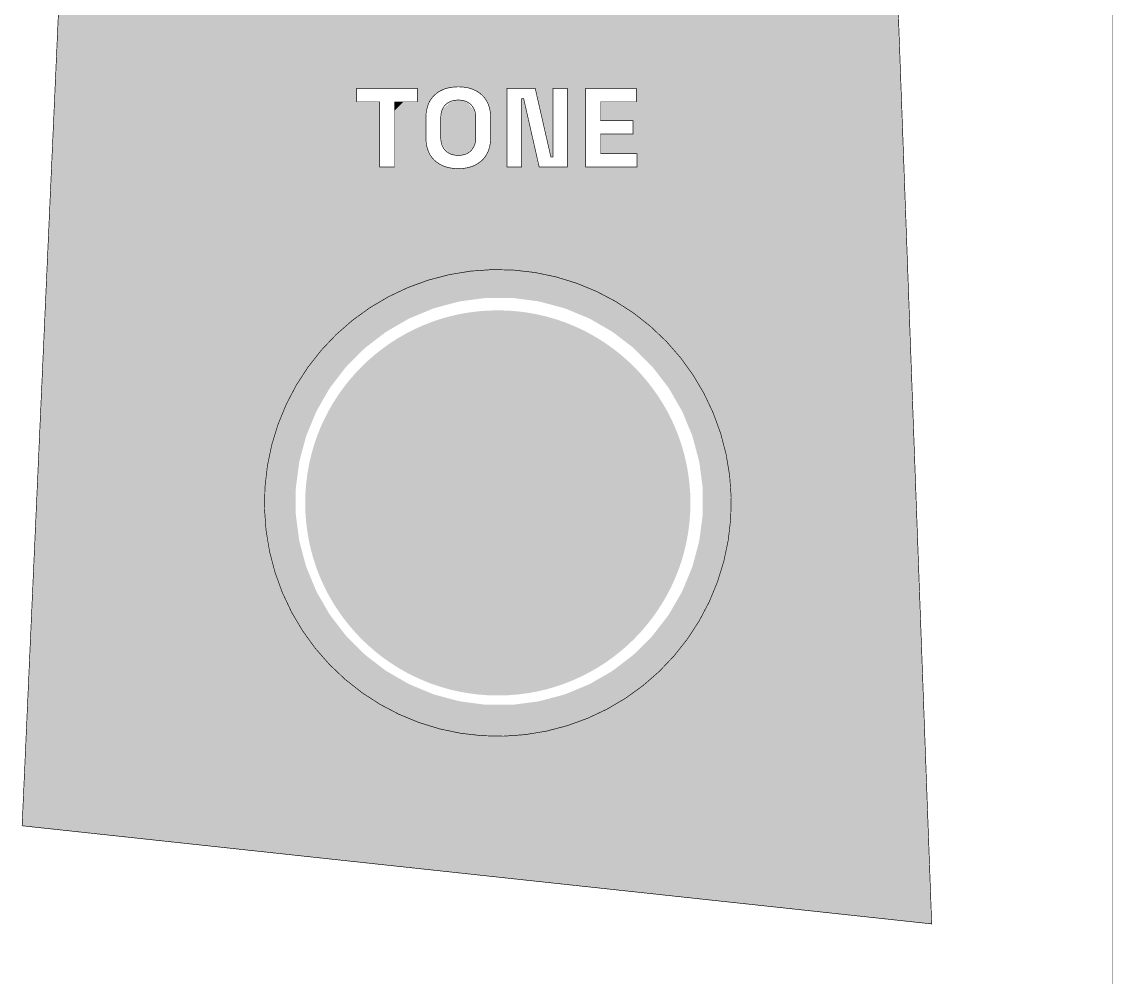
# Model space of a CAD drawing. Header units: inches. Extents: x 0 to 67, y 0 to 129.
# Drawn here: x 44.79 to 66.61, y 52.97 to 72.08 of the extents above; entities that cross this region are included whole.
import ezdxf

# ---------------------------------------------------------------- set-up
doc = ezdxf.new("R2010")
doc.units = ezdxf.units.IN
for name, color, linetype in [('Bottom Layer', 5, 'Continuous'), ('Bottom Solder', 6, 'Continuous'), ('Mechanical 2', 216, 'Continuous'), ('Mechanical 3', 76, 'Continuous'), ('Multi-Layer', 9, 'Continuous'), ('Pad Holes', 156, 'Continuous'), ('Top Layer', 1, 'Continuous'), ('Top Overlay', 2, 'Continuous'), ('Top Solder', 216, 'Continuous')]:
    doc.layers.add(name, color=color, linetype=linetype)

msp = doc.modelspace()

# ---------------------------------------------------------------- hatches: boundary and pattern name
at = {"layer": 'Bottom Layer'}
h = msp.add_hatch(color=5, dxfattribs=at)
edge = h.paths.add_edge_path()
edge.add_arc((54.306, 62.453), 3.75, 0, 360)
at = {"layer": 'Bottom Solder'}
h = msp.add_hatch(color=6, dxfattribs=at)
edge = h.paths.add_edge_path()
edge.add_arc((54.306, 62.453), 3.852, 0, 360)
at = {"layer": 'Multi-Layer'}
h = msp.add_hatch(color=9, dxfattribs=at)
edge = h.paths.add_edge_path()
edge.add_arc((54.306, 62.453), 3.75, 0, 360)
at = {"layer": 'Pad Holes'}
h = msp.add_hatch(color=7, dxfattribs=at)
edge = h.paths.add_edge_path()
edge.add_arc((54.306, 62.453), 3.75, 0, 360)
at = {"layer": 'Top Layer'}
h = msp.add_hatch(color=1, dxfattribs=at)
edge = h.paths.add_edge_path()
edge.add_arc((54.306, 62.453), 3.75, 0, 360)
at = {"layer": 'Top Overlay'}
h = msp.add_hatch(color=2, dxfattribs=at)
h.paths.add_polyline_path([(61.135, 104.48), (62.982, 54.051), (62.964, 54.034), (44.793, 55.995), (45.73, 76.982), (48.045, 81.495), (56.235, 80.111), (59.817, 83.693), (59.182, 89.916), (53.721, 91.059), (52.197, 91.313), (47.752, 85.979), (46.101, 83.439), (45.864, 79.402), (45.838, 79.404), (46.77, 100.27), (61.114, 104.495)])
h.paths.add_polyline_path([(58.764, 101.845), (58.259, 100.397), (59.54, 99.755), (59.544, 99.73), (59.01, 99.136), (59.467, 98.733), (60.371, 99.747), (60.3, 99.814), (60.4, 100.008), (59.009, 100.702), (59.139, 101.087), (59.724, 100.9), (59.91, 101.477)], flags=0)
h.paths.add_polyline_path([(55.056, 100.976), (54.996, 100.614), (54.84, 100.568), (55.511, 98.194), (55.664, 98.238), (55.967, 97.865), (57.073, 98.77), (56.69, 99.242), (56.022, 98.697), (55.997, 98.705), (55.563, 100.251), (55.58, 100.27), (56.055, 100.188), (56.159, 100.788)], flags=0)
h.paths.add_polyline_path([(57.465, 101.399), (56.869, 101.273), (56.887, 101.19), (56.872, 101.169), (56.381, 101.082), (56.486, 100.484), (57.017, 100.576), (57.465, 98.461), (58.062, 98.587), (57.619, 100.661), (57.633, 100.682), (58.168, 100.772), (58.063, 101.371), (57.49, 101.273)], flags=0)
h.paths.add_polyline_path([(54.603, 100.546), (53.35, 100.384), (53.357, 100.323), (53.064, 100.241), (53.851, 97.431), (54.437, 97.594), (54.426, 97.636), (55.276, 97.963), (55.059, 98.531), (54.28, 98.234), (54.257, 98.245), (54.111, 98.768), (54.123, 98.79), (54.544, 98.906), (54.38, 99.492), (53.941, 99.372), (53.817, 99.812), (53.831, 99.833), (54.683, 99.945)], flags=0)
h.paths.add_polyline_path([(52.862, 100.086), (51.61, 99.924), (51.616, 99.863), (51.322, 99.781), (52.109, 96.971), (52.697, 97.134), (52.369, 98.308), (52.381, 98.33), (52.803, 98.445), (52.638, 99.032), (52.2, 98.912), (52.075, 99.352), (52.089, 99.373), (52.941, 99.485)], flags=0)
h.paths.add_polyline_path([(51.121, 99.626), (49.868, 99.463), (49.875, 99.403), (49.582, 99.322), (50.369, 96.511), (50.955, 96.674), (50.627, 97.848), (50.64, 97.87), (51.061, 97.985), (50.898, 98.573), (50.459, 98.453), (50.335, 98.892), (50.349, 98.913), (51.199, 99.025)], flags=0)
h.paths.add_polyline_path([(49.379, 99.165), (48.126, 99.003), (48.133, 98.944), (47.84, 98.861), (48.627, 96.051), (49.213, 96.215), (49.203, 96.256), (50.053, 96.583), (49.837, 97.151), (49.056, 96.854), (49.033, 96.865), (48.887, 97.387), (48.899, 97.409), (49.321, 97.525), (49.156, 98.113), (48.718, 97.992), (48.593, 98.431), (48.607, 98.453), (49.459, 98.565)], flags=0)
h.paths.add_polyline_path([(53.304, 94.37), (53.275, 94.369), (53.247, 94.367), (53.228, 94.366), (53.218, 94.365), (53.204, 94.363), (53.204, 94.363), (53.197, 94.362), (53.184, 94.361), (53.184, 94.361), (53.18, 94.36), (53.171, 94.359), (53.157, 94.356), (53.151, 94.355), (53.138, 94.353), (53.113, 94.347), (53.088, 94.34), (53.074, 94.336), (53.074, 94.336), (53.074, 94.336), (53.064, 94.333), (53.051, 94.329), (53.051, 94.329), (53.04, 94.325), (53.029, 94.321), (53.029, 94.321), (53.029, 94.32), (53.017, 94.316), (52.995, 94.306), (52.973, 94.295), (52.962, 94.289), (52.946, 94.281), (52.916, 94.262), (52.887, 94.241), (52.864, 94.222), (52.859, 94.218), (52.846, 94.205), (52.846, 94.205), (52.846, 94.205), (52.824, 94.185), (52.785, 94.14), (52.752, 94.09), (52.725, 94.037), (52.714, 94.009), (52.71, 93.997), (52.702, 93.972), (52.695, 93.948), (52.689, 93.923), (52.686, 93.91), (52.685, 93.903), (52.682, 93.89), (52.68, 93.877), (52.678, 93.863), (52.677, 93.856), (52.677, 93.849), (52.675, 93.835), (52.674, 93.821), (52.673, 93.807), (52.672, 93.8), (52.672, 93.792), (52.671, 93.778), (52.671, 93.763), (52.67, 93.748), (52.67, 93.74), (52.67, 93.363), (52.67, 93.348), (52.671, 93.319), (52.673, 93.29), (52.676, 93.261), (52.677, 93.247), (52.678, 93.24), (52.68, 93.227), (52.682, 93.214), (52.685, 93.2), (52.688, 93.187), (52.69, 93.174), (52.693, 93.162), (52.697, 93.149), (52.699, 93.143), (52.702, 93.131), (52.71, 93.107), (52.718, 93.083), (52.728, 93.06), (52.734, 93.049), (52.744, 93.027), (52.768, 92.986), (52.797, 92.948), (52.828, 92.912), (52.846, 92.895), (52.868, 92.875), (52.916, 92.839), (52.968, 92.809), (53.023, 92.784), (53.051, 92.775), (53.064, 92.77), (53.088, 92.763), (53.113, 92.757), (53.138, 92.751), (53.151, 92.749), (53.157, 92.748), (53.171, 92.745), (53.184, 92.743), (53.197, 92.742), (53.204, 92.741), (53.211, 92.74), (53.225, 92.739), (53.239, 92.737), (53.253, 92.736), (53.26, 92.736), (53.267, 92.736), (53.281, 92.735), (53.296, 92.735), (53.311, 92.734), (53.318, 92.734), (53.332, 92.734), (53.361, 92.735), (53.389, 92.737), (53.417, 92.739), (53.432, 92.741), (53.438, 92.742), (53.452, 92.743), (53.461, 92.745), (53.465, 92.745), (53.465, 92.745), (53.478, 92.748), (53.485, 92.749), (53.485, 92.749), (53.491, 92.75), (53.504, 92.753), (53.504, 92.753), (53.508, 92.754), (53.517, 92.755), (53.529, 92.758), (53.536, 92.76), (53.548, 92.763), (53.572, 92.77), (53.595, 92.778), (53.619, 92.787), (53.63, 92.792), (53.652, 92.802), (53.694, 92.824), (53.734, 92.85), (53.772, 92.879), (53.79, 92.895), (53.812, 92.916), (53.851, 92.962), (53.884, 93.012), (53.911, 93.066), (53.921, 93.094), (53.926, 93.107), (53.934, 93.131), (53.941, 93.156), (53.947, 93.181), (53.949, 93.193), (53.951, 93.2), (53.953, 93.214), (53.955, 93.227), (53.957, 93.24), (53.959, 93.254), (53.961, 93.268), (53.962, 93.282), (53.963, 93.296), (53.963, 93.303), (53.964, 93.311), (53.964, 93.326), (53.965, 93.34), (53.965, 93.355), (53.965, 93.363), (53.965, 93.363), (53.965, 93.74), (53.965, 93.755), (53.964, 93.784), (53.963, 93.813), (53.96, 93.842), (53.958, 93.856), (53.957, 93.863), (53.955, 93.877), (53.953, 93.89), (53.951, 93.903), (53.948, 93.916), (53.945, 93.929), (53.942, 93.942), (53.939, 93.954), (53.937, 93.961), (53.935, 93.967), (53.932, 93.979), (53.928, 93.991), (53.924, 94.003), (53.921, 94.009), (53.917, 94.02), (53.907, 94.042), (53.897, 94.064), (53.885, 94.086), (53.879, 94.096), (53.87, 94.111), (53.85, 94.14), (53.827, 94.168), (53.803, 94.193), (53.79, 94.205), (53.79, 94.205), (53.768, 94.226), (53.72, 94.262), (53.668, 94.294), (53.613, 94.319), (53.584, 94.329), (53.572, 94.333), (53.547, 94.34), (53.523, 94.347), (53.498, 94.353), (53.485, 94.355), (53.478, 94.356), (53.465, 94.359), (53.452, 94.361), (53.438, 94.362), (53.432, 94.363), (53.425, 94.364), (53.411, 94.366), (53.397, 94.367), (53.383, 94.368), (53.369, 94.369), (53.354, 94.369), (53.34, 94.37), (53.325, 94.37), (53.318, 94.37)], flags=0)
h.paths.add_polyline_path([(58.399, 94.37), (58.37, 94.369), (58.342, 94.367), (58.314, 94.365), (58.299, 94.363), (58.293, 94.362), (58.279, 94.361), (58.27, 94.359), (58.266, 94.359), (58.266, 94.359), (58.253, 94.356), (58.246, 94.355), (58.246, 94.355), (58.234, 94.353), (58.223, 94.35), (58.209, 94.347), (58.184, 94.34), (58.159, 94.333), (58.147, 94.329), (58.136, 94.325), (58.113, 94.316), (58.091, 94.306), (58.069, 94.295), (58.058, 94.289), (58.042, 94.281), (58.012, 94.262), (57.983, 94.241), (57.955, 94.218), (57.942, 94.205), (57.92, 94.185), (57.881, 94.14), (57.848, 94.09), (57.821, 94.037), (57.81, 94.009), (57.806, 93.997), (57.798, 93.972), (57.791, 93.948), (57.785, 93.923), (57.782, 93.91), (57.781, 93.903), (57.779, 93.89), (57.776, 93.877), (57.774, 93.863), (57.773, 93.849), (57.771, 93.835), (57.77, 93.821), (57.769, 93.807), (57.768, 93.8), (57.768, 93.792), (57.767, 93.778), (57.767, 93.766), (57.767, 93.763), (57.767, 93.762), (57.767, 93.748), (57.767, 93.74), (57.767, 93.74), (57.767, 93.363), (57.767, 93.348), (57.767, 93.319), (57.769, 93.29), (57.772, 93.261), (57.774, 93.247), (57.774, 93.24), (57.776, 93.227), (57.779, 93.214), (57.781, 93.2), (57.784, 93.187), (57.787, 93.174), (57.79, 93.162), (57.793, 93.149), (57.795, 93.143), (57.798, 93.131), (57.806, 93.107), (57.815, 93.083), (57.824, 93.06), (57.83, 93.049), (57.83, 93.049), (57.84, 93.027), (57.864, 92.986), (57.893, 92.948), (57.924, 92.912), (57.942, 92.895), (57.964, 92.875), (58.012, 92.839), (58.064, 92.809), (58.119, 92.784), (58.147, 92.775), (58.147, 92.775), (58.147, 92.775), (58.159, 92.77), (58.17, 92.767), (58.184, 92.763), (58.209, 92.757), (58.234, 92.751), (58.26, 92.746), (58.287, 92.742), (58.314, 92.739), (58.341, 92.737), (58.355, 92.736), (58.355, 92.736), (58.362, 92.736), (58.377, 92.735), (58.391, 92.735), (58.406, 92.734), (58.413, 92.734), (58.427, 92.734), (58.456, 92.735), (58.484, 92.737), (58.512, 92.739), (58.527, 92.741), (58.533, 92.742), (58.547, 92.743), (58.556, 92.745), (58.56, 92.745), (58.56, 92.745), (58.573, 92.748), (58.58, 92.749), (58.58, 92.749), (58.586, 92.75), (58.599, 92.753), (58.599, 92.753), (58.603, 92.754), (58.612, 92.755), (58.624, 92.758), (58.631, 92.76), (58.643, 92.763), (58.667, 92.77), (58.69, 92.778), (58.714, 92.787), (58.725, 92.792), (58.747, 92.802), (58.789, 92.824), (58.829, 92.85), (58.867, 92.879), (58.885, 92.895), (58.907, 92.916), (58.946, 92.962), (58.979, 93.012), (59.006, 93.066), (59.017, 93.094), (59.021, 93.107), (59.029, 93.131), (59.037, 93.156), (59.043, 93.181), (59.045, 93.193), (59.047, 93.2), (59.049, 93.214), (59.051, 93.227), (59.053, 93.24), (59.055, 93.254), (59.057, 93.268), (59.058, 93.282), (59.059, 93.296), (59.06, 93.311), (59.061, 93.326), (59.061, 93.34), (59.061, 93.355), (59.061, 93.363), (59.061, 93.363), (59.061, 93.74), (59.061, 93.755), (59.06, 93.784), (59.059, 93.813), (59.057, 93.832), (59.056, 93.842), (59.054, 93.856), (59.054, 93.856), (59.053, 93.863), (59.051, 93.876), (59.051, 93.877), (59.051, 93.88), (59.049, 93.89), (59.047, 93.903), (59.044, 93.916), (59.041, 93.929), (59.038, 93.942), (59.035, 93.954), (59.033, 93.961), (59.029, 93.973), (59.022, 93.996), (59.013, 94.02), (59.003, 94.043), (58.997, 94.054), (58.987, 94.075), (58.962, 94.116), (58.934, 94.154), (58.902, 94.189), (58.885, 94.205), (58.863, 94.226), (58.814, 94.262), (58.763, 94.294), (58.708, 94.319), (58.679, 94.329), (58.667, 94.333), (58.642, 94.34), (58.618, 94.347), (58.593, 94.353), (58.58, 94.355), (58.573, 94.356), (58.56, 94.359), (58.547, 94.361), (58.533, 94.362), (58.527, 94.363), (58.52, 94.364), (58.506, 94.366), (58.492, 94.367), (58.478, 94.368), (58.464, 94.369), (58.449, 94.369), (58.435, 94.37), (58.42, 94.37), (58.413, 94.37)], flags=0)
h.paths.add_polyline_path([(48.388, 94.339), (48.38, 94.339), (48.38, 94.339), (48.38, 94.339), (48.38, 94.339), (47.733, 94.339), (47.733, 94.078), (47.939, 94.078), (47.939, 93.026), (47.733, 93.026), (47.733, 92.765), (48.38, 92.765), (48.395, 92.765), (48.425, 92.766), (48.456, 92.768), (48.486, 92.77), (48.501, 92.772), (48.508, 92.773), (48.522, 92.774), (48.536, 92.776), (48.55, 92.779), (48.557, 92.78), (48.563, 92.781), (48.576, 92.784), (48.59, 92.786), (48.603, 92.789), (48.615, 92.793), (48.628, 92.796), (48.64, 92.8), (48.653, 92.803), (48.665, 92.807), (48.676, 92.812), (48.688, 92.816), (48.7, 92.821), (48.705, 92.823), (48.716, 92.828), (48.738, 92.838), (48.759, 92.849), (48.779, 92.861), (48.789, 92.868), (48.799, 92.874), (48.817, 92.887), (48.835, 92.902), (48.852, 92.917), (48.861, 92.925), (48.877, 92.942), (48.908, 92.977), (48.935, 93.016), (48.958, 93.057), (48.967, 93.079), (48.972, 93.09), (48.982, 93.114), (48.99, 93.138), (48.997, 93.162), (49.001, 93.175), (49.002, 93.181), (49.006, 93.194), (49.008, 93.207), (49.011, 93.22), (49.012, 93.227), (49.014, 93.234), (49.016, 93.248), (49.018, 93.262), (49.02, 93.276), (49.021, 93.283), (49.022, 93.29), (49.023, 93.305), (49.024, 93.319), (49.025, 93.334), (49.026, 93.341), (49.026, 93.349), (49.027, 93.364), (49.027, 93.38), (49.027, 93.395), (49.027, 93.403), (49.027, 93.403), (49.027, 93.7), (49.028, 93.715), (49.027, 93.745), (49.025, 93.775), (49.023, 93.796), (49.023, 93.805), (49.021, 93.82), (49.021, 93.82), (49.02, 93.827), (49.018, 93.841), (49.018, 93.841), (49.018, 93.844), (49.016, 93.855), (49.014, 93.869), (49.011, 93.883), (49.008, 93.896), (49.006, 93.909), (49.002, 93.922), (49.001, 93.928), (48.999, 93.935), (48.996, 93.947), (48.992, 93.959), (48.988, 93.972), (48.984, 93.984), (48.979, 93.995), (48.975, 94.007), (48.97, 94.018), (48.967, 94.024), (48.967, 94.024), (48.962, 94.035), (48.952, 94.056), (48.94, 94.077), (48.927, 94.097), (48.921, 94.107), (48.914, 94.116), (48.9, 94.134), (48.885, 94.152), (48.869, 94.169), (48.861, 94.177), (48.844, 94.193), (48.807, 94.223), (48.768, 94.249), (48.727, 94.271), (48.705, 94.28), (48.694, 94.285), (48.67, 94.294), (48.646, 94.302), (48.622, 94.31), (48.609, 94.313), (48.603, 94.314), (48.59, 94.317), (48.576, 94.32), (48.563, 94.323), (48.55, 94.325), (48.536, 94.328), (48.522, 94.33), (48.508, 94.332), (48.501, 94.332), (48.501, 94.332), (48.493, 94.333), (48.479, 94.335), (48.464, 94.336), (48.449, 94.337), (48.434, 94.338), (48.419, 94.338), (48.404, 94.339), (48.403, 94.339), (48.403, 94.339)], flags=0)
h.paths.add_polyline_path([(54.983, 94.339), (54.976, 94.339), (54.293, 94.339), (54.293, 92.765), (54.59, 92.765), (54.59, 93.359), (55.003, 93.359), (55.003, 93.359), (55.003, 93.359), (55.004, 93.359), (55.02, 93.358), (55.039, 93.356), (55.061, 93.349), (55.062, 93.349), (55.064, 93.348), (55.066, 93.347), (55.068, 93.346), (55.068, 93.346), (55.069, 93.346), (55.071, 93.345), (55.073, 93.344), (55.075, 93.342), (55.076, 93.342), (55.077, 93.341), (55.095, 93.324), (55.109, 93.305), (55.112, 93.299), (55.113, 93.295), (55.114, 93.293), (55.116, 93.288), (55.117, 93.284), (55.119, 93.28), (55.119, 93.277), (55.12, 93.275), (55.121, 93.27), (55.122, 93.265), (55.122, 93.261), (55.123, 93.258), (55.123, 93.256), (55.123, 93.25), (55.124, 93.245), (55.124, 93.24), (55.124, 93.237), (55.124, 92.765), (55.421, 92.765), (55.421, 93.28), (55.421, 93.28), (55.421, 93.28), (55.421, 93.28), (55.421, 93.287), (55.42, 93.3), (55.42, 93.3), (55.42, 93.304), (55.419, 93.313), (55.417, 93.327), (55.416, 93.333), (55.415, 93.337), (55.414, 93.345), (55.412, 93.353), (55.41, 93.361), (55.407, 93.368), (55.404, 93.376), (55.401, 93.383), (55.398, 93.39), (55.396, 93.393), (55.394, 93.398), (55.388, 93.408), (55.382, 93.417), (55.375, 93.426), (55.372, 93.431), (55.364, 93.439), (55.347, 93.454), (55.329, 93.467), (55.308, 93.478), (55.298, 93.481), (55.294, 93.483), (55.286, 93.485), (55.278, 93.487), (55.27, 93.489), (55.266, 93.49), (55.264, 93.49), (55.26, 93.491), (55.256, 93.491), (55.252, 93.492), (55.25, 93.492), (55.248, 93.492), (55.243, 93.493), (55.239, 93.493), (55.234, 93.494), (55.232, 93.494), (55.232, 93.534), (55.257, 93.544), (55.303, 93.57), (55.345, 93.603), (55.382, 93.64), (55.398, 93.662), (55.405, 93.671), (55.417, 93.69), (55.428, 93.709), (55.438, 93.73), (55.441, 93.74), (55.444, 93.746), (55.447, 93.757), (55.451, 93.769), (55.454, 93.78), (55.456, 93.792), (55.459, 93.805), (55.461, 93.817), (55.463, 93.83), (55.463, 93.836), (55.464, 93.84), (55.464, 93.846), (55.465, 93.853), (55.465, 93.86), (55.465, 93.866), (55.466, 93.873), (55.466, 93.88), (55.466, 93.887), (55.466, 93.891), (55.466, 93.918), (55.466, 93.918), (55.466, 93.918), (55.466, 93.918), (55.466, 93.927), (55.465, 93.946), (55.464, 93.964), (55.462, 93.983), (55.46, 93.992), (55.46, 93.998), (55.457, 94.009), (55.455, 94.021), (55.452, 94.032), (55.451, 94.038), (55.447, 94.052), (55.438, 94.078), (55.426, 94.104), (55.417, 94.121), (55.413, 94.129), (55.405, 94.141), (55.405, 94.141), (55.394, 94.157), (55.392, 94.161), (55.37, 94.188), (55.342, 94.216), (55.312, 94.241), (55.296, 94.251), (55.289, 94.256), (55.274, 94.266), (55.258, 94.274), (55.243, 94.283), (55.235, 94.286), (55.235, 94.286), (55.223, 94.292), (55.2, 94.301), (55.176, 94.31), (55.152, 94.317), (55.14, 94.32), (55.134, 94.321), (55.121, 94.324), (55.108, 94.327), (55.095, 94.329), (55.082, 94.331), (55.068, 94.333), (55.054, 94.335), (55.041, 94.336), (55.027, 94.337), (55.012, 94.338), (54.998, 94.339)], flags=0)
h.paths.add_polyline_path([(60.597, 94.339), (60.305, 94.339), (60.305, 92.968), (60.264, 92.968), (59.952, 94.339), (59.388, 94.339), (59.388, 92.765), (59.68, 92.765), (59.68, 94.136), (59.72, 94.136), (60.033, 92.765), (60.597, 92.765)], flags=0)
h.paths.add_polyline_path([(57.439, 94.339), (57.142, 94.339), (57.142, 92.765), (57.439, 92.765)], flags=0)
h.paths.add_polyline_path([(56.873, 94.339), (55.659, 94.339), (55.659, 94.068), (56.118, 94.068), (56.118, 92.765), (56.415, 92.765), (56.415, 94.068), (56.873, 94.068)], flags=0)
h.paths.add_polyline_path([(52.501, 94.339), (51.288, 94.339), (51.288, 94.068), (51.745, 94.068), (51.745, 92.765), (52.042, 92.765), (52.042, 94.068), (52.501, 94.068)], flags=0)
h.paths.add_polyline_path([(49.639, 94.339), (49.342, 94.339), (49.342, 92.765), (49.639, 92.765)], flags=0)
h.paths.add_polyline_path([(55.699, 70.745), (55.407, 70.745), (55.407, 69.374), (55.367, 69.374), (55.054, 70.745), (54.489, 70.745), (54.489, 69.171), (54.783, 69.171), (54.783, 70.542), (54.823, 70.542), (55.134, 69.171), (55.699, 69.171)], flags=0)
h.paths.add_polyline_path([(57.074, 70.745), (56.063, 70.745), (56.063, 69.171), (57.088, 69.171), (57.088, 69.442), (56.36, 69.442), (56.36, 69.831), (57.011, 69.831), (57.011, 70.1), (56.36, 70.1), (56.36, 70.476), (57.074, 70.476)], flags=0)
h.paths.add_polyline_path([(52.698, 70.745), (51.484, 70.745), (51.484, 70.476), (51.943, 70.476), (51.943, 69.171), (52.24, 69.171), (52.24, 70.476), (52.698, 70.476)], flags=0)
h.paths.add_polyline_path([(53.501, 70.776), (53.473, 70.775), (53.444, 70.774), (53.416, 70.771), (53.402, 70.769), (53.395, 70.769), (53.381, 70.767), (53.368, 70.765), (53.355, 70.763), (53.342, 70.76), (53.329, 70.758), (53.316, 70.755), (53.304, 70.752), (53.297, 70.75), (53.285, 70.747), (53.261, 70.74), (53.238, 70.732), (53.214, 70.722), (53.203, 70.717), (53.181, 70.708), (53.139, 70.685), (53.099, 70.659), (53.061, 70.629), (53.043, 70.613), (53.021, 70.592), (52.983, 70.547), (52.949, 70.497), (52.922, 70.443), (52.912, 70.415), (52.907, 70.403), (52.899, 70.379), (52.892, 70.354), (52.886, 70.329), (52.884, 70.316), (52.883, 70.31), (52.88, 70.297), (52.878, 70.283), (52.876, 70.27), (52.874, 70.256), (52.873, 70.242), (52.871, 70.228), (52.87, 70.214), (52.869, 70.199), (52.869, 70.185), (52.868, 70.17), (52.868, 70.155), (52.868, 70.148), (52.868, 69.77), (52.868, 69.755), (52.869, 69.726), (52.871, 69.697), (52.873, 69.668), (52.875, 69.654), (52.876, 69.647), (52.878, 69.634), (52.88, 69.62), (52.883, 69.607), (52.885, 69.594), (52.888, 69.581), (52.891, 69.568), (52.894, 69.555), (52.896, 69.549), (52.899, 69.537), (52.907, 69.513), (52.916, 69.49), (52.922, 69.477), (52.926, 69.467), (52.931, 69.456), (52.931, 69.456), (52.931, 69.456), (52.941, 69.434), (52.966, 69.393), (52.994, 69.354), (53.026, 69.319), (53.043, 69.303), (53.065, 69.282), (53.114, 69.246), (53.166, 69.215), (53.22, 69.19), (53.249, 69.181), (53.261, 69.177), (53.286, 69.169), (53.311, 69.163), (53.336, 69.157), (53.348, 69.155), (53.355, 69.154), (53.368, 69.151), (53.381, 69.149), (53.395, 69.148), (53.408, 69.146), (53.422, 69.145), (53.436, 69.143), (53.45, 69.142), (53.457, 69.142), (53.464, 69.142), (53.479, 69.141), (53.494, 69.141), (53.508, 69.14), (53.515, 69.14), (53.53, 69.14), (53.558, 69.141), (53.587, 69.143), (53.615, 69.145), (53.629, 69.147), (53.636, 69.148), (53.649, 69.149), (53.663, 69.151), (53.676, 69.154), (53.683, 69.155), (53.689, 69.156), (53.702, 69.159), (53.71, 69.161), (53.714, 69.162), (53.715, 69.162), (53.727, 69.165), (53.733, 69.166), (53.733, 69.166), (53.745, 69.169), (53.756, 69.173), (53.769, 69.177), (53.793, 69.185), (53.816, 69.194), (53.828, 69.199), (53.85, 69.208), (53.892, 69.231), (53.932, 69.257), (53.97, 69.286), (53.987, 69.303), (54.009, 69.323), (54.048, 69.369), (54.081, 69.419), (54.109, 69.473), (54.119, 69.501), (54.123, 69.513), (54.131, 69.537), (54.138, 69.562), (54.144, 69.587), (54.147, 69.6), (54.148, 69.607), (54.151, 69.62), (54.153, 69.634), (54.155, 69.647), (54.157, 69.661), (54.158, 69.675), (54.159, 69.689), (54.161, 69.703), (54.161, 69.71), (54.161, 69.718), (54.162, 69.733), (54.162, 69.748), (54.163, 69.762), (54.163, 69.77), (54.163, 70.148), (54.163, 70.148), (54.163, 70.148), (54.163, 70.162), (54.162, 70.173), (54.162, 70.191), (54.16, 70.22), (54.157, 70.249), (54.156, 70.263), (54.155, 70.27), (54.153, 70.283), (54.151, 70.297), (54.148, 70.31), (54.147, 70.316), (54.146, 70.323), (54.143, 70.336), (54.14, 70.348), (54.136, 70.361), (54.135, 70.367), (54.131, 70.379), (54.123, 70.403), (54.115, 70.426), (54.105, 70.449), (54.1, 70.46), (54.089, 70.482), (54.065, 70.522), (54.037, 70.561), (54.006, 70.595), (54.005, 70.596), (53.987, 70.613), (53.987, 70.613), (53.965, 70.633), (53.917, 70.67), (53.865, 70.7), (53.81, 70.726), (53.782, 70.735), (53.77, 70.74), (53.745, 70.747), (53.72, 70.753), (53.695, 70.759), (53.683, 70.761), (53.676, 70.763), (53.663, 70.765), (53.649, 70.767), (53.636, 70.769), (53.622, 70.77), (53.608, 70.772), (53.594, 70.773), (53.581, 70.774), (53.574, 70.774), (53.566, 70.775), (53.552, 70.775), (53.537, 70.776), (53.523, 70.776), (53.515, 70.776)], flags=0)
h.paths.add_polyline_path([(54.585, 66.553), (54.335, 66.553), (54.086, 66.553), (54.069, 66.55), (54.052, 66.551), (53.557, 66.486), (53.541, 66.48), (53.523, 66.479), (53.041, 66.35), (53.026, 66.342), (53.009, 66.339), (52.548, 66.148), (52.533, 66.138), (52.517, 66.133), (52.085, 65.883), (52.072, 65.872), (52.056, 65.864), (51.66, 65.56), (51.649, 65.547), (51.635, 65.538), (51.282, 65.185), (51.272, 65.17), (51.259, 65.159), (50.955, 64.763), (50.948, 64.748), (50.936, 64.735), (50.687, 64.302), (50.681, 64.286), (50.672, 64.272), (50.481, 63.81), (50.477, 63.794), (50.47, 63.778), (50.34, 63.296), (50.339, 63.279), (50.334, 63.263), (50.269, 62.768), (50.27, 62.75), (50.266, 62.734), (50.266, 62.484), (50.266, 62.234), (50.27, 62.218), (50.269, 62.2), (50.334, 61.705), (50.339, 61.689), (50.34, 61.672), (50.47, 61.19), (50.477, 61.174), (50.481, 61.158), (50.672, 60.696), (50.681, 60.682), (50.687, 60.666), (50.936, 60.233), (50.948, 60.22), (50.955, 60.205), (51.259, 59.809), (51.272, 59.798), (51.282, 59.783), (51.635, 59.43), (51.649, 59.421), (51.66, 59.408), (52.056, 59.104), (52.072, 59.096), (52.085, 59.085), (52.517, 58.835), (52.533, 58.83), (52.548, 58.82), (53.009, 58.629), (53.026, 58.626), (53.041, 58.618), (53.523, 58.489), (53.541, 58.488), (53.557, 58.482), (54.052, 58.417), (54.069, 58.418), (54.086, 58.415), (54.335, 58.415), (54.335, 58.415), (54.585, 58.415), (54.602, 58.418), (54.619, 58.417), (55.114, 58.482), (55.13, 58.488), (55.147, 58.489), (55.63, 58.618), (55.645, 58.626), (55.662, 58.629), (56.123, 58.82), (56.137, 58.83), (56.154, 58.835), (56.586, 59.085), (56.599, 59.096), (56.614, 59.104), (57.011, 59.408), (57.022, 59.421), (57.036, 59.43), (57.389, 59.783), (57.399, 59.798), (57.411, 59.809), (57.716, 60.205), (57.723, 60.22), (57.734, 60.233), (57.984, 60.666), (57.99, 60.682), (57.999, 60.696), (58.19, 61.158), (58.193, 61.174), (58.201, 61.19), (58.33, 61.672), (58.331, 61.689), (58.337, 61.705), (58.402, 62.2), (58.401, 62.218), (58.404, 62.234), (58.404, 62.484), (58.404, 62.484), (58.404, 62.734), (58.401, 62.75), (58.402, 62.768), (58.337, 63.263), (58.331, 63.279), (58.33, 63.296), (58.201, 63.778), (58.194, 63.794), (58.19, 63.81), (57.999, 64.272), (57.99, 64.286), (57.984, 64.302), (57.734, 64.735), (57.723, 64.748), (57.716, 64.763), (57.411, 65.159), (57.399, 65.17), (57.389, 65.185), (57.036, 65.538), (57.022, 65.547), (57.011, 65.56), (56.614, 65.864), (56.599, 65.872), (56.586, 65.883), (56.154, 66.133), (56.137, 66.138), (56.123, 66.148), (55.662, 66.339), (55.645, 66.342), (55.63, 66.35), (55.147, 66.479), (55.13, 66.48), (55.114, 66.486), (54.619, 66.551), (54.602, 66.55)], flags=0)
for points in [[(52.706, 70.635), (52.698, 70.627), (52.698, 70.475), (52.731, 70.442), (52.875, 70.298), (52.936, 70.47), (52.983, 70.546)], [(54.783, 69.573), (54.783, 70.542), (54.823, 70.542), (54.979, 69.857), (55.037, 69.602)], [(52.24, 70.476), (52.24, 70.296), (52.419, 70.476)], [(55.153, 70.311), (55.367, 69.374), (55.407, 69.374), (55.407, 70.34)]]:
    msp.add_hatch(color=2, dxfattribs=at).paths.add_polyline_path(points)
h = msp.add_hatch(color=2, dxfattribs=at)
edge = h.paths.add_edge_path()
edge.add_arc((53.708, 69.76), 0.543, 179.968, 183.2975, ccw=False)
edge.add_line((53.165, 69.76), (53.165, 70.156))
edge.add_arc((53.686, 70.157), 0.521, 173.2631, 180.1418, ccw=False)
edge.add_arc((53.599, 70.167), 0.434, 169.2494, 173.1489, ccw=False)
edge.add_arc((53.556, 70.175), 0.39, 165.0523, 169.252, ccw=False)
edge.add_arc((53.511, 70.187), 0.343, 155.9765, 165.1399, ccw=False)
edge.add_arc((53.476, 70.203), 0.305, 136.0305, 155.9791, ccw=False)
edge.add_arc((53.476, 70.199), 0.308, 105.2527, 135.4748, ccw=False)
edge.add_arc((53.502, 70.117), 0.393, 97.1767, 105.6981, ccw=False)
edge.add_arc((53.511, 70.049), 0.462, 93.4653, 97.2979, ccw=False)
edge.add_arc((53.515, 69.986), 0.525, 89.9559, 93.4703, ccw=False)
edge.add_arc((53.517, 70.01), 0.501, 82.8832, 90.1596, ccw=False)
edge.add_arc((53.527, 70.097), 0.413, 78.6331, 82.7784, ccw=False)
edge.add_arc((53.535, 70.138), 0.371, 74.2069, 78.6519, ccw=False)
edge.add_arc((53.549, 70.184), 0.324, 64.5723, 74.3181, ccw=False)
edge.add_arc((53.566, 70.219), 0.285, 43.3345, 64.6134, ccw=False)
edge.add_arc((53.543, 70.194), 0.318, 14.7442, 43.8088, ccw=False)
edge.add_arc((53.461, 70.169), 0.405, 6.9614, 15.1956, ccw=False)
edge.add_arc((53.393, 70.16), 0.473, 3.3663, 7.0784, ccw=False)
edge.add_arc((53.334, 70.156), 0.532, -0.0455, 3.3875, ccw=False)
edge.add_line((53.866, 70.156), (53.866, 69.76))
edge.add_arc((53.37, 69.759), 0.496, -7.0234, 0.132, ccw=False)
edge.add_arc((53.447, 69.75), 0.418, 348.8724, 352.8946, ccw=False)
edge.add_arc((53.496, 69.74), 0.368, 340.2477, 348.9886, ccw=False)
edge.add_arc((53.542, 69.723), 0.32, 325.8907, 340.2921, ccw=False)
edge.add_arc((53.548, 69.72), 0.313, 316.038, 325.7817, ccw=False)
edge.add_arc((53.564, 69.697), 0.285, 290.3457, 317.1388, ccw=False)
edge.add_arc((53.54, 69.757), 0.35, 281.2979, 290.5837, ccw=False)
edge.add_arc((53.527, 69.816), 0.411, 277.2474, 281.418, ccw=False)
edge.add_arc((53.52, 69.873), 0.468, 273.4518, 277.2653, ccw=False)
edge.add_arc((53.516, 69.941), 0.536, 269.9652, 273.4452, ccw=False)
edge.add_arc((53.514, 69.897), 0.492, 262.8069, 270.151, ccw=False)
edge.add_arc((53.505, 69.818), 0.412, 258.5407, 262.6778, ccw=False)
edge.add_arc((53.497, 69.779), 0.372, 254.1075, 258.5345, ccw=False)
edge.add_arc((53.485, 69.736), 0.328, 244.501, 254.1686, ccw=False)
edge.add_arc((53.472, 69.71), 0.299, 223.8135, 244.4487, ccw=False)
edge.add_arc((53.479, 69.717), 0.309, 199.1872, 223.8967, ccw=False)
edge.add_arc((53.537, 69.738), 0.37, 190.7104, 199.3818, ccw=False)
edge.add_arc((53.595, 69.75), 0.43, 186.9056, 190.8162, ccw=False)
edge.add_arc((53.648, 69.756), 0.483, 183.2916, 186.8986, ccw=False)
h = msp.add_hatch(color=2, dxfattribs=at)
edge = h.paths.add_edge_path()
edge.add_arc((53.537, 69.738), 0.37, 190.7088, 199.3834, ccw=False)
edge.add_arc((53.596, 69.75), 0.43, 186.9087, 190.8131, ccw=False)
edge.add_arc((53.648, 69.756), 0.483, 183.2916, 186.8986, ccw=False)
edge.add_arc((53.709, 69.76), 0.544, 179.9709, 183.2946, ccw=False)
edge.add_line((53.165, 69.76), (53.165, 70.156))
edge.add_arc((53.686, 70.157), 0.521, 173.2631, 180.1418, ccw=False)
edge.add_arc((53.599, 70.167), 0.434, 169.2494, 173.1489, ccw=False)
edge.add_arc((53.556, 70.175), 0.39, 165.0523, 169.252, ccw=False)
edge.add_arc((53.511, 70.187), 0.343, 155.9765, 165.1399, ccw=False)
edge.add_arc((53.476, 70.203), 0.305, 136.0305, 155.9791, ccw=False)
edge.add_arc((53.476, 70.199), 0.308, 105.2527, 135.4748, ccw=False)
edge.add_arc((53.502, 70.117), 0.393, 97.1767, 105.6981, ccw=False)
edge.add_arc((53.511, 70.049), 0.462, 93.4653, 97.2979, ccw=False)
edge.add_arc((53.515, 69.986), 0.525, 89.9559, 93.4703, ccw=False)
edge.add_arc((53.517, 70.01), 0.501, 82.8832, 90.1596, ccw=False)
edge.add_arc((53.527, 70.097), 0.413, 78.6331, 82.7784, ccw=False)
edge.add_arc((53.535, 70.138), 0.371, 74.2069, 78.6519, ccw=False)
edge.add_arc((53.549, 70.184), 0.324, 64.5723, 74.3181, ccw=False)
edge.add_arc((53.566, 70.219), 0.285, 43.3345, 64.6134, ccw=False)
edge.add_arc((53.543, 70.194), 0.318, 14.7442, 43.8088, ccw=False)
edge.add_arc((53.461, 70.169), 0.405, 6.9614, 15.1956, ccw=False)
edge.add_arc((53.393, 70.16), 0.473, 3.3663, 7.0784, ccw=False)
edge.add_arc((53.334, 70.156), 0.532, -0.0455, 3.3875, ccw=False)
edge.add_line((53.866, 70.156), (53.866, 69.76))
edge.add_arc((53.37, 69.759), 0.496, -7.0234, 0.132, ccw=False)
edge.add_arc((53.447, 69.75), 0.418, 348.8724, 352.8946, ccw=False)
edge.add_arc((53.496, 69.74), 0.368, 340.2477, 348.9886, ccw=False)
edge.add_arc((53.542, 69.723), 0.32, 325.8907, 340.2921, ccw=False)
edge.add_arc((53.548, 69.72), 0.313, 316.038, 325.7817, ccw=False)
edge.add_arc((53.564, 69.697), 0.285, 290.3457, 317.1388, ccw=False)
edge.add_arc((53.54, 69.757), 0.35, 281.2979, 290.5837, ccw=False)
edge.add_arc((53.527, 69.816), 0.411, 277.2474, 281.418, ccw=False)
edge.add_arc((53.52, 69.873), 0.468, 273.4518, 277.2653, ccw=False)
edge.add_arc((53.516, 69.941), 0.536, 269.9652, 273.4452, ccw=False)
edge.add_arc((53.514, 69.897), 0.492, 262.8069, 270.151, ccw=False)
edge.add_arc((53.505, 69.818), 0.412, 258.5407, 262.6778, ccw=False)
edge.add_arc((53.497, 69.779), 0.372, 254.1075, 258.5345, ccw=False)
edge.add_arc((53.485, 69.736), 0.328, 244.501, 254.1686, ccw=False)
edge.add_arc((53.472, 69.71), 0.299, 223.8135, 244.4487, ccw=False)
edge.add_arc((53.479, 69.717), 0.309, 199.1872, 223.8967, ccw=False)
at = {"layer": 'Top Solder'}
h = msp.add_hatch(color=216, dxfattribs=at)
edge = h.paths.add_edge_path()
edge.add_arc((54.306, 62.453), 3.852, 0, 360)

# ---------------------------------------------------------------- linework, layer by layer
at = {"layer": 'Mechanical 2', "const_width": 0.0127}
msp.add_lwpolyline([(66.606, 0.006), (66.606, 128.506)], dxfattribs=at)
for points in [[(49.64, 62.338, -0.414214), (54.191, 67.12)], [(54.191, 67.12, -0.414214), (58.973, 62.569)], [(58.973, 62.569, -0.414214), (54.422, 57.787)], [(54.422, 57.787, -0.414214), (49.64, 62.338)]]:
    msp.add_lwpolyline(points, format="xyb", dxfattribs=at)
at = {"layer": 'Mechanical 2', "const_width": 0.00635}
for points in [[(54.188, 67.12, 1), (54.194, 67.12, 1)], [(54.188, 67.12, 1), (54.194, 67.12, 1)], [(58.97, 62.569, 1), (58.976, 62.569, 1)], [(58.97, 62.569, 1), (58.976, 62.569, 1)], [(49.637, 62.338, 1), (49.643, 62.338, 1)], [(49.637, 62.338, 1), (49.643, 62.338, 1)], [(54.419, 57.787, 1), (54.425, 57.787, 1)], [(54.419, 57.787, 1), (54.425, 57.787, 1)]]:
    msp.add_lwpolyline(points, format="xyb", close=True, dxfattribs=at)
at = {"layer": 'Mechanical 3', "const_width": 0.0127}
for points in [[(61.134, 104.501), (62.983, 54.032)], [(44.793, 55.995), (46.77, 100.27)], [(51.484, 70.476), (51.484, 70.745)], [(51.484, 70.745), (52.698, 70.745)], [(52.698, 70.476), (52.698, 70.745)], [(54.489, 70.745), (55.054, 70.745)], [(54.489, 69.171), (54.489, 70.745)], [(55.054, 70.745), (55.367, 69.374)], [(55.407, 69.374), (55.407, 70.745)], [(55.407, 70.745), (55.699, 70.745)], [(55.699, 69.171), (55.699, 70.745)], [(56.063, 70.745), (57.074, 70.745)], [(56.063, 69.171), (56.063, 70.745)], [(57.074, 70.476), (57.074, 70.745)], [(54.783, 69.171), (54.783, 70.542)], [(54.783, 70.542), (54.823, 70.542)], [(54.823, 70.542), (55.134, 69.171)], [(51.484, 70.476), (51.943, 70.476)], [(51.943, 69.171), (51.943, 70.476)], [(52.24, 69.171), (52.24, 70.476)], [(52.24, 70.476), (52.698, 70.476)], [(56.36, 70.1), (56.36, 70.476)], [(56.36, 70.476), (57.074, 70.476)], [(52.868, 69.77), (52.868, 70.148)], [(53.165, 69.76), (53.165, 70.156)], [(53.866, 69.76), (53.866, 70.156)], [(54.163, 69.77), (54.163, 70.148)], [(56.36, 70.1), (57.011, 70.1)], [(57.011, 69.831), (57.011, 70.1)], [(56.36, 69.442), (56.36, 69.831)], [(56.36, 69.831), (57.011, 69.831)], [(56.36, 69.442), (57.088, 69.442)], [(57.088, 69.171), (57.088, 69.442)], [(55.367, 69.374), (55.407, 69.374)], [(51.943, 69.171), (52.24, 69.171)], [(54.489, 69.171), (54.783, 69.171)], [(55.134, 69.171), (55.699, 69.171)], [(56.063, 69.171), (57.088, 69.171)], [(44.793, 55.995), (62.983, 54.032)]]:
    msp.add_lwpolyline(points, dxfattribs=at)
at = {"layer": 'Mechanical 3', "const_width": 0.00635}
for points in [[(51.481, 70.745, 1), (51.487, 70.745, 1)], [(51.481, 70.745, 1), (51.487, 70.745, 1)], [(52.694, 70.745, 1), (52.701, 70.745, 1)], [(52.694, 70.745, 1), (52.701, 70.745, 1)], [(53.2, 70.717, 1), (53.206, 70.717, 1)], [(53.2, 70.717, 1), (53.206, 70.717, 1)], [(53.294, 70.75, 1), (53.301, 70.75, 1)], [(53.294, 70.75, 1), (53.301, 70.75, 1)], [(53.345, 70.761, 1), (53.351, 70.761, 1)], [(53.345, 70.761, 1), (53.351, 70.761, 1)], [(53.398, 70.769, 1), (53.405, 70.769, 1)], [(53.398, 70.769, 1), (53.405, 70.769, 1)], [(53.512, 70.776, 1), (53.519, 70.776, 1)], [(53.512, 70.776, 1), (53.519, 70.776, 1)], [(53.57, 70.774, 1), (53.577, 70.774, 1)], [(53.57, 70.774, 1), (53.577, 70.774, 1)], [(53.626, 70.769, 1), (53.632, 70.769, 1)], [(53.626, 70.769, 1), (53.632, 70.769, 1)], [(53.679, 70.761, 1), (53.686, 70.761, 1)], [(53.679, 70.761, 1), (53.686, 70.761, 1)], [(53.779, 70.735, 1), (53.785, 70.735, 1)], [(53.779, 70.735, 1), (53.785, 70.735, 1)], [(54.486, 70.745, 1), (54.492, 70.745, 1)], [(54.486, 70.745, 1), (54.492, 70.745, 1)], [(55.051, 70.745, 1), (55.058, 70.745, 1)], [(55.051, 70.745, 1), (55.058, 70.745, 1)], [(55.404, 70.745, 1), (55.41, 70.745, 1)], [(55.404, 70.745, 1), (55.41, 70.745, 1)], [(55.696, 70.745, 1), (55.702, 70.745, 1)], [(55.696, 70.745, 1), (55.702, 70.745, 1)], [(56.06, 70.745, 1), (56.066, 70.745, 1)], [(56.06, 70.745, 1), (56.066, 70.745, 1)], [(57.071, 70.745, 1), (57.077, 70.745, 1)], [(57.071, 70.745, 1), (57.077, 70.745, 1)], [(53.04, 70.613, 1), (53.046, 70.613, 1)], [(53.04, 70.613, 1), (53.046, 70.613, 1)], [(53.392, 70.496, 1), (53.398, 70.496, 1)], [(53.392, 70.496, 1), (53.398, 70.496, 1)], [(53.449, 70.507, 1), (53.456, 70.507, 1)], [(53.449, 70.507, 1), (53.456, 70.507, 1)], [(53.48, 70.51, 1), (53.486, 70.51, 1)], [(53.48, 70.51, 1), (53.486, 70.51, 1)], [(53.512, 70.511, 1), (53.519, 70.511, 1)], [(53.512, 70.511, 1), (53.519, 70.511, 1)], [(53.576, 70.507, 1), (53.582, 70.507, 1)], [(53.576, 70.507, 1), (53.582, 70.507, 1)], [(53.605, 70.503, 1), (53.612, 70.503, 1)], [(53.605, 70.503, 1), (53.612, 70.503, 1)], [(53.633, 70.496, 1), (53.64, 70.496, 1)], [(53.633, 70.496, 1), (53.64, 70.496, 1)], [(53.984, 70.613, 1), (53.991, 70.613, 1)], [(53.984, 70.613, 1), (53.991, 70.613, 1)], [(54.779, 70.542, 1), (54.786, 70.542, 1)], [(54.779, 70.542, 1), (54.786, 70.542, 1)], [(54.82, 70.542, 1), (54.826, 70.542, 1)], [(54.82, 70.542, 1), (54.826, 70.542, 1)], [(51.481, 70.476, 1), (51.487, 70.476, 1)], [(51.481, 70.476, 1), (51.487, 70.476, 1)], [(51.94, 70.476, 1), (51.946, 70.476, 1)], [(51.94, 70.476, 1), (51.946, 70.476, 1)], [(52.237, 70.476, 1), (52.243, 70.476, 1)], [(52.237, 70.476, 1), (52.243, 70.476, 1)], [(52.694, 70.476, 1), (52.701, 70.476, 1)], [(52.694, 70.476, 1), (52.701, 70.476, 1)], [(52.881, 70.316, 1), (52.887, 70.316, 1)], [(52.881, 70.316, 1), (52.887, 70.316, 1)], [(52.909, 70.415, 1), (52.915, 70.415, 1)], [(52.909, 70.415, 1), (52.915, 70.415, 1)], [(53.176, 70.275, 1), (53.183, 70.275, 1)], [(53.176, 70.275, 1), (53.183, 70.275, 1)], [(53.194, 70.327, 1), (53.201, 70.327, 1)], [(53.194, 70.327, 1), (53.201, 70.327, 1)], [(53.254, 70.415, 1), (53.26, 70.415, 1)], [(53.254, 70.415, 1), (53.26, 70.415, 1)], [(53.685, 70.477, 1), (53.691, 70.477, 1)], [(53.685, 70.477, 1), (53.691, 70.477, 1)], [(53.77, 70.415, 1), (53.776, 70.415, 1)], [(53.77, 70.415, 1), (53.776, 70.415, 1)], [(53.848, 70.275, 1), (53.854, 70.275, 1)], [(53.848, 70.275, 1), (53.854, 70.275, 1)], [(54.096, 70.46, 1), (54.103, 70.46, 1)], [(54.096, 70.46, 1), (54.103, 70.46, 1)], [(54.131, 70.367, 1), (54.138, 70.367, 1)], [(54.131, 70.367, 1), (54.138, 70.367, 1)], [(54.144, 70.316, 1), (54.15, 70.316, 1)], [(54.144, 70.316, 1), (54.15, 70.316, 1)], [(56.357, 70.476, 1), (56.363, 70.476, 1)], [(56.357, 70.476, 1), (56.363, 70.476, 1)], [(57.071, 70.476, 1), (57.077, 70.476, 1)], [(57.071, 70.476, 1), (57.077, 70.476, 1)], [(52.865, 70.148, 1), (52.871, 70.148, 1)], [(52.865, 70.148, 1), (52.871, 70.148, 1)], [(52.867, 70.207, 1), (52.873, 70.207, 1)], [(52.867, 70.207, 1), (52.873, 70.207, 1)], [(52.872, 70.263, 1), (52.878, 70.263, 1)], [(52.872, 70.263, 1), (52.878, 70.263, 1)], [(53.162, 70.156, 1), (53.168, 70.156, 1)], [(53.162, 70.156, 1), (53.168, 70.156, 1)], [(53.165, 70.218, 1), (53.172, 70.218, 1)], [(53.165, 70.218, 1), (53.172, 70.218, 1)], [(53.17, 70.248, 1), (53.176, 70.248, 1)], [(53.17, 70.248, 1), (53.176, 70.248, 1)], [(53.859, 70.218, 1), (53.865, 70.218, 1)], [(53.859, 70.218, 1), (53.865, 70.218, 1)], [(53.862, 70.188, 1), (53.868, 70.188, 1)], [(53.862, 70.188, 1), (53.868, 70.188, 1)], [(53.863, 70.156, 1), (53.869, 70.156, 1)], [(53.863, 70.156, 1), (53.869, 70.156, 1)], [(54.152, 70.263, 1), (54.159, 70.263, 1)], [(54.152, 70.263, 1), (54.159, 70.263, 1)], [(54.16, 70.148, 1), (54.166, 70.148, 1)], [(54.16, 70.148, 1), (54.166, 70.148, 1)], [(56.357, 70.1, 1), (56.363, 70.1, 1)], [(56.357, 70.1, 1), (56.363, 70.1, 1)], [(57.007, 70.1, 1), (57.014, 70.1, 1)], [(57.007, 70.1, 1), (57.014, 70.1, 1)], [(52.865, 69.77, 1), (52.871, 69.77, 1)], [(52.865, 69.77, 1), (52.871, 69.77, 1)], [(52.872, 69.654, 1), (52.878, 69.654, 1)], [(52.872, 69.654, 1), (52.878, 69.654, 1)], [(53.162, 69.76, 1), (53.168, 69.76, 1)], [(53.162, 69.76, 1), (53.168, 69.76, 1)], [(53.163, 69.729, 1), (53.169, 69.729, 1)], [(53.163, 69.729, 1), (53.169, 69.729, 1)], [(53.165, 69.698, 1), (53.172, 69.698, 1)], [(53.165, 69.698, 1), (53.172, 69.698, 1)], [(53.17, 69.67, 1), (53.176, 69.67, 1)], [(53.17, 69.67, 1), (53.176, 69.67, 1)], [(53.854, 69.67, 1), (53.861, 69.67, 1)], [(53.854, 69.67, 1), (53.861, 69.67, 1)], [(53.859, 69.698, 1), (53.865, 69.698, 1)], [(53.859, 69.698, 1), (53.865, 69.698, 1)], [(53.863, 69.76, 1), (53.869, 69.76, 1)], [(53.863, 69.76, 1), (53.869, 69.76, 1)], [(54.152, 69.654, 1), (54.159, 69.654, 1)], [(54.152, 69.654, 1), (54.159, 69.654, 1)], [(54.158, 69.71, 1), (54.164, 69.71, 1)], [(54.158, 69.71, 1), (54.164, 69.71, 1)], [(54.16, 69.77, 1), (54.166, 69.77, 1)], [(54.16, 69.77, 1), (54.166, 69.77, 1)], [(56.357, 69.831, 1), (56.363, 69.831, 1)], [(56.357, 69.831, 1), (56.363, 69.831, 1)], [(57.007, 69.831, 1), (57.014, 69.831, 1)], [(57.007, 69.831, 1), (57.014, 69.831, 1)], [(52.881, 69.6, 1), (52.887, 69.6, 1)], [(52.881, 69.6, 1), (52.887, 69.6, 1)], [(52.893, 69.549, 1), (52.899, 69.549, 1)], [(52.893, 69.549, 1), (52.899, 69.549, 1)], [(52.928, 69.456, 1), (52.934, 69.456, 1)], [(52.928, 69.456, 1), (52.934, 69.456, 1)], [(53.184, 69.615, 1), (53.191, 69.615, 1)], [(53.184, 69.615, 1), (53.191, 69.615, 1)], [(53.254, 69.503, 1), (53.26, 69.503, 1)], [(53.254, 69.503, 1), (53.26, 69.503, 1)], [(53.34, 69.44, 1), (53.347, 69.44, 1)], [(53.34, 69.44, 1), (53.347, 69.44, 1)], [(53.392, 69.421, 1), (53.398, 69.421, 1)], [(53.392, 69.421, 1), (53.398, 69.421, 1)], [(53.42, 69.414, 1), (53.426, 69.414, 1)], [(53.42, 69.414, 1), (53.426, 69.414, 1)], [(53.449, 69.409, 1), (53.456, 69.409, 1)], [(53.449, 69.409, 1), (53.456, 69.409, 1)], [(53.512, 69.405, 1), (53.519, 69.405, 1)], [(53.512, 69.405, 1), (53.519, 69.405, 1)], [(53.545, 69.406, 1), (53.551, 69.406, 1)], [(53.545, 69.406, 1), (53.551, 69.406, 1)], [(53.576, 69.409, 1), (53.582, 69.409, 1)], [(53.576, 69.409, 1), (53.582, 69.409, 1)], [(53.605, 69.414, 1), (53.612, 69.414, 1)], [(53.605, 69.414, 1), (53.612, 69.414, 1)], [(53.66, 69.429, 1), (53.666, 69.429, 1)], [(53.66, 69.429, 1), (53.666, 69.429, 1)], [(53.77, 69.503, 1), (53.776, 69.503, 1)], [(53.77, 69.503, 1), (53.776, 69.503, 1)], [(53.803, 69.544, 1), (53.81, 69.544, 1)], [(53.803, 69.544, 1), (53.81, 69.544, 1)], [(53.839, 69.615, 1), (53.846, 69.615, 1)], [(53.839, 69.615, 1), (53.846, 69.615, 1)], [(54.116, 69.501, 1), (54.122, 69.501, 1)], [(54.116, 69.501, 1), (54.122, 69.501, 1)], [(54.144, 69.6, 1), (54.15, 69.6, 1)], [(54.144, 69.6, 1), (54.15, 69.6, 1)], [(56.357, 69.442, 1), (56.363, 69.442, 1)], [(56.357, 69.442, 1), (56.363, 69.442, 1)], [(57.085, 69.442, 1), (57.091, 69.442, 1)], [(57.085, 69.442, 1), (57.091, 69.442, 1)], [(53.04, 69.303, 1), (53.046, 69.303, 1)], [(53.04, 69.303, 1), (53.046, 69.303, 1)], [(53.825, 69.199, 1), (53.831, 69.199, 1)], [(53.825, 69.199, 1), (53.831, 69.199, 1)], [(53.984, 69.303, 1), (53.991, 69.303, 1)], [(53.984, 69.303, 1), (53.991, 69.303, 1)], [(55.364, 69.374, 1), (55.37, 69.374, 1)], [(55.364, 69.374, 1), (55.37, 69.374, 1)], [(55.404, 69.374, 1), (55.41, 69.374, 1)], [(55.404, 69.374, 1), (55.41, 69.374, 1)], [(51.94, 69.171, 1), (51.946, 69.171, 1)], [(51.94, 69.171, 1), (51.946, 69.171, 1)], [(52.237, 69.171, 1), (52.243, 69.171, 1)], [(52.237, 69.171, 1), (52.243, 69.171, 1)], [(53.246, 69.181, 1), (53.252, 69.181, 1)], [(53.246, 69.181, 1), (53.252, 69.181, 1)], [(53.345, 69.155, 1), (53.351, 69.155, 1)], [(53.345, 69.155, 1), (53.351, 69.155, 1)], [(53.398, 69.147, 1), (53.405, 69.147, 1)], [(53.398, 69.147, 1), (53.405, 69.147, 1)], [(53.454, 69.142, 1), (53.46, 69.142, 1)], [(53.454, 69.142, 1), (53.46, 69.142, 1)], [(53.512, 69.14, 1), (53.519, 69.14, 1)], [(53.512, 69.14, 1), (53.519, 69.14, 1)], [(53.626, 69.147, 1), (53.632, 69.147, 1)], [(53.626, 69.147, 1), (53.632, 69.147, 1)], [(53.679, 69.155, 1), (53.686, 69.155, 1)], [(53.679, 69.155, 1), (53.686, 69.155, 1)], [(53.73, 69.166, 1), (53.737, 69.166, 1)], [(53.73, 69.166, 1), (53.737, 69.166, 1)], [(54.486, 69.171, 1), (54.492, 69.171, 1)], [(54.486, 69.171, 1), (54.492, 69.171, 1)], [(54.779, 69.171, 1), (54.786, 69.171, 1)], [(54.779, 69.171, 1), (54.786, 69.171, 1)], [(55.131, 69.171, 1), (55.137, 69.171, 1)], [(55.131, 69.171, 1), (55.137, 69.171, 1)], [(55.696, 69.171, 1), (55.702, 69.171, 1)], [(55.696, 69.171, 1), (55.702, 69.171, 1)], [(56.06, 69.171, 1), (56.066, 69.171, 1)], [(56.06, 69.171, 1), (56.066, 69.171, 1)], [(57.085, 69.171, 1), (57.091, 69.171, 1)], [(57.085, 69.171, 1), (57.091, 69.171, 1)], [(44.79, 55.995, 1), (44.796, 55.995, 1)], [(44.79, 55.995, 1), (44.796, 55.995, 1)], [(62.98, 54.032, 1), (62.986, 54.032, 1)], [(62.98, 54.032, 1), (62.986, 54.032, 1)]]:
    msp.add_lwpolyline(points, format="xyb", close=True, dxfattribs=at)
at = {"layer": 'Mechanical 3', "const_width": 0.0127}
for points in [[(53.043, 70.613, -0.086295), (53.203, 70.717)], [(53.203, 70.717, -0.039088), (53.297, 70.75)], [(53.297, 70.75, -0.017849), (53.348, 70.761)], [(53.348, 70.761, -0.016619), (53.402, 70.769)], [(53.402, 70.769, -0.02952), (53.515, 70.776)], [(53.515, 70.776, -0.014149), (53.574, 70.774)], [(53.574, 70.774, -0.015372), (53.629, 70.769)], [(53.629, 70.769, -0.016619), (53.683, 70.761)], [(53.683, 70.761, -0.03689), (53.782, 70.735)], [(53.782, 70.735, -0.107055), (53.987, 70.613)], [(52.912, 70.415, -0.117559), (53.043, 70.613)], [(53.257, 70.415, -0.132622), (53.395, 70.496)], [(53.395, 70.496, -0.037176), (53.452, 70.507)], [(53.452, 70.507, -0.016635), (53.483, 70.51)], [(53.483, 70.51, -0.015321), (53.515, 70.511)], [(53.515, 70.511, -0.031742), (53.579, 70.507)], [(53.579, 70.507, -0.017967), (53.608, 70.503)], [(53.608, 70.503, -0.019352), (53.636, 70.496)], [(53.636, 70.496, -0.042471), (53.688, 70.477)], [(53.987, 70.613, -0.09459), (54.1, 70.46)], [(52.875, 70.263, -0.018042), (52.884, 70.316)], [(52.884, 70.316, -0.040355), (52.912, 70.415)], [(53.173, 70.248, -0.018295), (53.179, 70.275)], [(53.179, 70.275, -0.04004), (53.198, 70.327)], [(53.198, 70.327, -0.087244), (53.257, 70.415)], [(53.688, 70.477, -0.093088), (53.773, 70.415)], [(53.773, 70.415, -0.127488), (53.851, 70.275)], [(53.851, 70.275, -0.035854), (53.862, 70.218)], [(54.1, 70.46, -0.042912), (54.135, 70.367)], [(54.135, 70.367, -0.019481), (54.147, 70.316)], [(54.147, 70.316, -0.018042), (54.156, 70.263)], [(52.868, 70.148, -0.015179), (52.87, 70.207)], [(52.87, 70.207, -0.016591), (52.875, 70.263)], [(53.165, 70.156, -0.030056), (53.169, 70.218)], [(53.169, 70.218, -0.017006), (53.173, 70.248)], [(53.862, 70.218, -0.016113), (53.865, 70.188)], [(53.865, 70.188, -0.014889), (53.866, 70.156)], [(54.156, 70.263, -0.031766), (54.163, 70.148)], [(52.875, 69.654, -0.031568), (52.868, 69.77)], [(52.884, 69.6, -0.017936), (52.875, 69.654)], [(53.166, 69.729, -0.014508), (53.165, 69.76)], [(53.169, 69.698, -0.015777), (53.166, 69.729)], [(53.173, 69.67, -0.017059), (53.169, 69.698)], [(53.188, 69.615, -0.037804), (53.173, 69.67)], [(53.857, 69.67, -0.038066), (53.843, 69.615)], [(53.862, 69.698, -0.017385), (53.857, 69.67)], [(53.866, 69.76, -0.031244), (53.862, 69.698)], [(54.156, 69.654, -0.017936), (54.147, 69.6)], [(54.161, 69.71, -0.016487), (54.156, 69.654)], [(54.163, 69.77, -0.015086), (54.161, 69.71)], [(52.896, 69.549, -0.019383), (52.884, 69.6)], [(52.931, 69.456, -0.042798), (52.896, 69.549)], [(53.043, 69.303, -0.095098), (52.931, 69.456)], [(53.257, 69.503, -0.108242), (53.188, 69.615)], [(53.343, 69.44, -0.090263), (53.257, 69.503)], [(53.395, 69.421, -0.042236), (53.343, 69.44)], [(53.423, 69.414, -0.019417), (53.395, 69.421)], [(53.452, 69.409, -0.018099), (53.423, 69.414)], [(53.515, 69.405, -0.032076), (53.452, 69.409)], [(53.548, 69.406, -0.015212), (53.515, 69.405)], [(53.579, 69.409, -0.016648), (53.548, 69.406)], [(53.608, 69.414, -0.01812), (53.579, 69.409)], [(53.663, 69.429, -0.040532), (53.608, 69.414)], [(53.773, 69.503, -0.117428), (53.663, 69.429)], [(53.806, 69.544, -0.042485), (53.773, 69.503)], [(53.843, 69.615, -0.062928), (53.806, 69.544)], [(54.119, 69.501, -0.118016), (53.987, 69.303)], [(54.147, 69.6, -0.04018), (54.119, 69.501)], [(53.249, 69.181, -0.10605), (53.043, 69.303)], [(53.828, 69.199, -0.038751), (53.733, 69.166)], [(53.987, 69.303, -0.0855), (53.828, 69.199)], [(53.348, 69.155, -0.036613), (53.249, 69.181)], [(53.402, 69.147, -0.016534), (53.348, 69.155)], [(53.457, 69.142, -0.015323), (53.402, 69.147)], [(53.515, 69.14, -0.014134), (53.457, 69.142)], [(53.629, 69.147, -0.029456), (53.515, 69.14)], [(53.683, 69.155, -0.016535), (53.629, 69.147)], [(53.733, 69.166, -0.017729), (53.683, 69.155)]]:
    msp.add_lwpolyline(points, format="xyb", dxfattribs=at)

doc.saveas('drawing.dxf')
